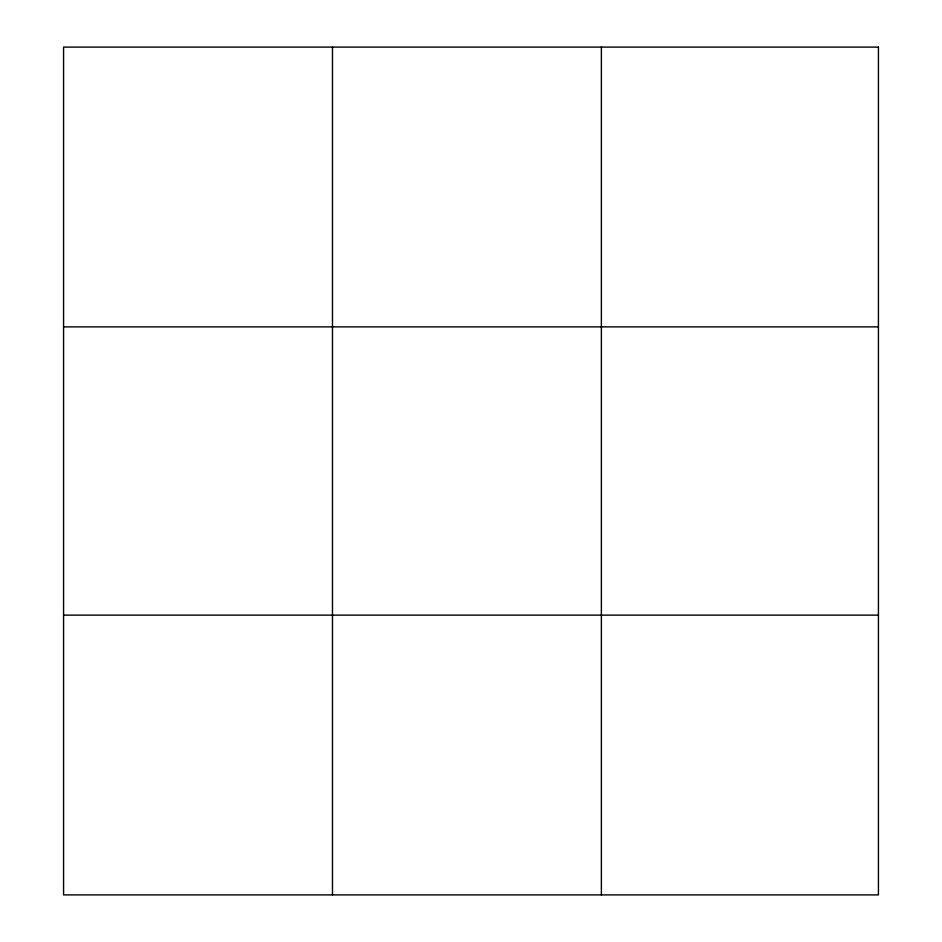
<?xml version="1.0" encoding="UTF-8"?>
<svg xmlns="http://www.w3.org/2000/svg" width="942" height="942" viewBox="0 0 942 942"><rect width="100%" height="100%" fill="white"/><g stroke="black" fill="none" stroke-linecap="round" stroke-linejoin="round"><path stroke-width="1.41" d="M332.479 47.1L332.479 894.9M601.373 47.1L601.373 894.9M63.573 326.874L878.427 326.874M63.573 615.126L878.427 615.126M878.427 47.1L878.427 894.9L63.573 894.9L63.573 47.1L878.427 47.1"/></g></svg>
